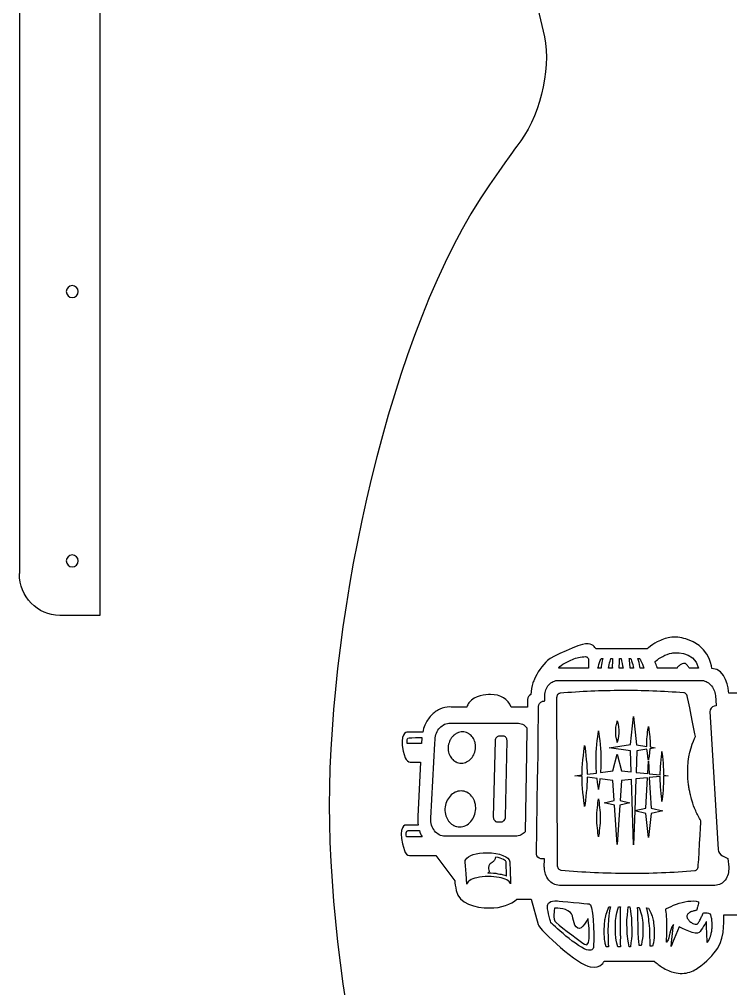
# Model space of a CAD drawing. Header units: millimetres. Extents: x -1172 to -29, y -862 to -38.
# Drawn here: x -305.6 to -135.5, y -496.1 to -264.1 of the extents above; entities that cross this region are included whole.
import ezdxf

# ---------------------------------------------------------------- set-up
doc = ezdxf.new("R2010")
doc.units = ezdxf.units.MM
doc.layers.add('CUTS', color=1, linetype='Continuous', true_color=0xff0000)
doc.layers.add('Text', color=5, linetype='Continuous', lineweight=0, true_color=0x0000ff)

msp = doc.modelspace()

# ---------------------------------------------------------------- linework, layer by layer
at = {"layer": 'CUTS', "color": 1, "lineweight": 25, "true_color": 0xff0000}
msp.add_line((-305.6, -164.83), (-305.6, -396.74), dxfattribs=at)
for points in [[(-208.56, -146.72), (-179.99, -268.24)], [(-286.32, -195.36), (-286.32, -202.96), (-286.32, -406.74)], [(-190.94, -300.46), (-193.18, -303.65)]]:
    msp.add_lwpolyline(points, dxfattribs=at)
for points in [[(-179.99, -268.24), (-178.36, -276.34), (-181.34, -288.11), (-186.6, -294.39)], [(-186.6, -294.39), (-186.6, -294.39), (-186.6, -294.39), (-190.94, -300.46)], [(-193.18, -303.65), (-217.31, -338.73), (-231.47, -406.19), (-231.47, -452.19)], [(-292.96, -327.8), (-293.75, -327.8), (-294.38, -328.44), (-294.38, -329.22)], [(-294.38, -329.22), (-294.38, -330.01), (-293.75, -330.65), (-292.96, -330.65)], [(-291.53, -329.22), (-291.53, -328.44), (-292.17, -327.8), (-292.96, -327.8)], [(-292.96, -330.65), (-292.17, -330.65), (-291.53, -330.01), (-291.53, -329.22)], [(-292.96, -392.27), (-293.75, -392.27), (-294.38, -392.91), (-294.38, -393.7)], [(-294.38, -393.7), (-294.38, -394.48), (-293.75, -395.12), (-292.96, -395.12)], [(-291.53, -393.7), (-291.53, -392.91), (-292.17, -392.27), (-292.96, -392.27)], [(-292.96, -395.12), (-292.17, -395.12), (-291.53, -394.48), (-291.53, -393.7)], [(-295.96, -406.74), (-301.26, -406.74), (-305.6, -402.24), (-305.6, -396.74)], [(-286.32, -406.74), (-286.32, -406.74), (-290.66, -406.74), (-295.96, -406.74)], [(-231.47, -452.19), (-231.47, -498.19), (-217.32, -565.65), (-193.18, -600.73)]]:
    msp.add_open_spline(points, degree=3, dxfattribs=at)
at = {"layer": 'Text', "color": 5, "lineweight": 25, "true_color": 0x0000ff}
for points in [[(-155.39, -414.73), (-167.71, -414.73)], [(-166.44, -417.03), (-166.04, -417.03)], [(-164.11, -417.03), (-163.69, -417.03)], [(-162.02, -417.03), (-161.65, -417.03)], [(-159.72, -417.03), (-159.35, -417.03)], [(-157.68, -417.03), (-157.23, -417.03)], [(-169.5, -419.37), (-176.57, -419.37), (-176.57, -419.37)], [(-166.43, -419.37), (-167.21, -419.37), (-167.21, -419.37)], [(-163.76, -419.37), (-164.67, -419.37), (-164.67, -419.37)], [(-161.2, -419.37), (-162.11, -419.37), (-162.11, -419.37)], [(-158.66, -419.37), (-159.48, -419.37), (-159.48, -419.37)], [(-156.2, -419.38), (-157.08, -419.38), (-157.08, -419.38)], [(-148.27, -419.38), (-152.98, -419.38)], [(-143.12, -419.38), (-145.31, -419.38)], [(-176.62, -422.28), (-176.5, -422.28), (-176.5, -422.28)], [(-176.5, -422.28), (-142.65, -422.28)], [(-184.05, -426.85), (-184.09, -428.67), (-187.97, -428.67)], [(-179.92, -427.22), (-179.92, -425.94)], [(-177.08, -426.46), (-176.96, -466.42)], [(-139.08, -425.94), (-138.9, -428.34)], [(-125.78, -425.36), (-135.89, -425.36)], [(-198.6, -428.67), (-202.34, -428.67), (-202.62, -428.66)], [(-181.88, -463.85), (-181.63, -445.67), (-181.6, -443.87), (-181.54, -439.59), (-181.5, -436.87), (-181.39, -428.53)], [(-180.33, -427.28), (-180.09, -427.23)], [(-138.93, -428.35), (-139.44, -428.47)], [(-166.6, -444.35), (-163.64, -443.98), (-162.59, -439.92), (-161.53, -443.98), (-159.26, -444.21), (-159.43, -439.19), (-164.5, -438.44), (-159.38, -437.67), (-158.67, -430.9), (-157.96, -437.68), (-155.5, -438.1), (-155.5, -438.09), (-155.5, -438.09)], [(-140.41, -429.78), (-140.26, -432.32), (-138.45, -462.8)], [(-202.51, -432.5), (-186.59, -432.5)], [(-184.18, -433.62), (-184.29, -439.83), (-184.63, -458.54)], [(-209.12, -434.68), (-212.89, -434.68)], [(-209.31, -436.05), (-209.38, -437.36), (-212.81, -437.36), (-212.81, -437.36)], [(-189.86, -435.65), (-190.81, -435.65)], [(-162.96, -434.3), (-162.96, -434.11)], [(-162.96, -435), (-162.96, -434.3), (-162.96, -434.3)], [(-162.2, -434.11), (-162.2, -435)], [(-207.18, -455.29), (-206.47, -441.84), (-206.23, -437.4), (-206.18, -436.43)], [(-191.77, -436.7), (-192.23, -455)], [(-189.32, -455), (-188.95, -436.7)], [(-155.5, -438.09), (-155.5, -436.7)], [(-154.74, -438.23), (-153.52, -438.44), (-154.77, -438.65)], [(-154.74, -436.7), (-154.74, -438.09)], [(-167.64, -442.64), (-167.64, -440.22)], [(-166.5, -440.22), (-166.5, -442.64)], [(-155.47, -438.77), (-157.91, -439.18), (-158.08, -444.33), (-155.28, -444.61), (-155.12, -441.6), (-154.96, -444.64), (-152.28, -444.91), (-152.28, -444.32)], [(-212.1, -441.84), (-209.61, -441.84), (-210.31, -454.91)], [(-170.97, -446.47), (-170.97, -445.32), (-172.74, -445.1), (-170.97, -444.88), (-170.97, -443.96)], [(-169.8, -443.96), (-169.8, -444.74), (-167.54, -444.46)], [(-152.28, -446.38), (-152.28, -445.29), (-154.91, -445.55), (-154.51, -452.85), (-151.67, -453.5), (-154.51, -454.15), (-155.12, -459.89), (-155.73, -454.15), (-158.4, -453.54), (-158.67, -461.66), (-159.2, -445.99), (-161.53, -446.22), (-161.86, -451.05), (-159.55, -451.58), (-161.93, -452.12), (-162.59, -461.61), (-163.23, -452.15), (-165.75, -451.58), (-163.31, -451.02), (-163.64, -446.22), (-166.75, -445.84)], [(-151.52, -444.32), (-151.52, -444.99), (-150.42, -445.1), (-151.52, -445.21), (-151.52, -446.38)], [(-145.7, -443.23), (-145.7, -443.24)], [(-167.4, -445.76), (-169.8, -445.46), (-169.8, -446.47)], [(-158.38, -453.46), (-155.72, -452.85), (-155.33, -445.6), (-158.13, -445.88), (-158.38, -453.46)], [(-145.37, -448.36), (-145.37, -448.36)], [(-167.45, -455.99), (-167.45, -454.43)], [(-166.69, -454.43), (-166.69, -455.99)], [(-210.21, -456.91), (-213.1, -456.91)], [(-191.29, -456.13), (-190.3, -456.13)], [(-209.28, -459.74), (-213, -459.74), (-213, -459.74)], [(-187.01, -459.58), (-203.76, -459.58)], [(-212.26, -464.22), (-206.46, -464.22)], [(-206.02, -464.23), (-201.46, -470.25)], [(-198.73, -468.6), (-198.89, -466.64), (-198.96, -465.81)], [(-189.05, -469.12), (-189.15, -465.84)], [(-188.3, -465.69), (-188.3, -465.69), (-188.3, -465.74)], [(-188.3, -465.81), (-188.3, -465.82)], [(-188.3, -465.82), (-188.3, -465.84), (-188.23, -467.88), (-188.15, -470.49), (-188.14, -471.02)], [(-180.26, -465.04), (-180.83, -465)], [(-180.03, -467.02), (-180.02, -465.03)], [(-137.42, -464.3), (-136.11, -464.9)], [(-136.1, -464.9), (-135.93, -467.02)], [(-198.53, -471.05), (-198.73, -468.6), (-198.73, -468.6)], [(-139.21, -471.35), (-176.43, -471.35)], [(-186.63, -474.65), (-183.19, -474.65), (-181.53, -480.73)], [(-143.14, -475.31), (-143.14, -475.33)], [(-164.58, -476.53), (-164.21, -476.53)], [(-162.24, -476.53), (-161.82, -476.53)], [(-159.96, -476.53), (-159.6, -476.53)], [(-157.76, -476.66), (-157.33, -476.68)], [(-155.57, -476.77), (-155.11, -476.79)], [(-160.2, -483.01), (-160.2, -482.79), (-160.27, -479.56)], [(-159.17, -479.53), (-159.1, -482.79), (-159.1, -482.97)], [(-137.1, -478.43), (-127.1, -478.43)], [(-147.8, -481.3), (-149.37, -485.14), (-149.71, -485.98), (-149.6, -484.99), (-149.14, -480.75)], [(-139.96, -480.99), (-139.96, -480.99)], [(-164.77, -483.91), (-164.76, -484.94)], [(-140.65, -484.32), (-140.65, -484.32)], [(-164.67, -486.05), (-165.24, -486.05)], [(-161.84, -486.05), (-162.42, -486.05)], [(-159.41, -486.05), (-159.76, -486.05), (-159.76, -486.05)], [(-156.86, -485.77), (-157.37, -485.74)], [(-154.14, -485.9), (-154.73, -485.87)], [(-165.71, -489.5), (-157, -489.5)], [(-156.73, -489.51), (-154.99, -489.49)], [(-154.82, -489.5), (-153.73, -489.5)]]:
    msp.add_lwpolyline(points, dxfattribs=at)
for points in [[(-150.01, -412.04), (-151.01, -412.19), (-152.03, -412.54), (-153.02, -413.07)], [(-146.2, -412.36), (-147.45, -411.98), (-148.72, -411.84), (-150.01, -412.04)], [(-139.95, -419.48), (-140.11, -418.06), (-140.85, -414), (-146.2, -412.36)], [(-170.2, -413.51), (-171.37, -413.58), (-178.31, -416.62), (-179.25, -417.5)], [(-167.71, -414.73), (-167.87, -414.47), (-168.36, -413.4), (-170.2, -413.51)], [(-155.11, -414.49), (-155.21, -414.57), (-155.31, -414.65), (-155.39, -414.73)], [(-153.02, -413.07), (-153.74, -413.46), (-154.44, -413.93), (-155.11, -414.49)], [(-149.51, -415.76), (-149.51, -415.76), (-144.29, -414.83), (-143.12, -419.38)], [(-179.25, -417.5), (-180.38, -418.56), (-181.94, -420.7), (-182.37, -422)], [(-176.54, -419.3), (-176.19, -418.52), (-174.25, -417.71), (-173.31, -417.29)], [(-173.31, -417.29), (-172.38, -416.87), (-171.32, -416.61), (-170.14, -416.61)], [(-170.14, -416.61), (-170.06, -416.62), (-169.97, -416.64), (-169.89, -416.67)], [(-169.89, -416.67), (-169.82, -416.71), (-169.74, -416.76), (-169.68, -416.82)], [(-169.68, -416.82), (-169.62, -416.88), (-169.57, -416.95), (-169.53, -417.02)], [(-169.53, -417.02), (-169.49, -417.1), (-169.47, -417.18), (-169.47, -417.26)], [(-169.47, -417.26), (-169.46, -417.34), (-169.46, -417.43), (-169.46, -417.51)], [(-169.46, -417.51), (-169.45, -417.6), (-169.45, -417.68), (-169.45, -417.76)], [(-167.21, -419.37), (-167.07, -418.81), (-166.89, -418.15), (-166.64, -417.51)], [(-166.64, -417.51), (-166.57, -417.35), (-166.51, -417.19), (-166.44, -417.03)], [(-166.04, -417.03), (-166.09, -417.22), (-166.14, -417.41), (-166.18, -417.6)], [(-164.3, -417.68), (-164.24, -417.46), (-164.18, -417.24), (-164.11, -417.03)], [(-163.69, -417.03), (-163.71, -417.25), (-163.73, -417.49), (-163.74, -417.72)], [(-162.11, -419.37), (-162.09, -418.67), (-162.06, -417.78), (-162.02, -417.03)], [(-161.65, -417.03), (-161.51, -417.78), (-161.33, -418.67), (-161.2, -419.37)], [(-159.63, -417.66), (-159.66, -417.45), (-159.69, -417.24), (-159.72, -417.03)], [(-159.35, -417.03), (-159.28, -417.22), (-159.22, -417.4), (-159.15, -417.6)], [(-157.51, -417.54), (-157.56, -417.37), (-157.62, -417.2), (-157.68, -417.03)], [(-157.08, -419.38), (-157.18, -418.82), (-157.31, -418.17), (-157.51, -417.54)], [(-157.23, -417.03), (-157.15, -417.16), (-157.08, -417.29), (-157.01, -417.42)], [(-157.01, -417.42), (-156.67, -418.09), (-156.39, -418.8), (-156.2, -419.38)], [(-153.33, -417.62), (-152.91, -417.28), (-152.37, -416.88), (-151.72, -416.54)], [(-151.72, -416.54), (-151.08, -416.18), (-150.33, -415.89), (-149.51, -415.76)], [(-176.57, -419.37), (-176.56, -419.35), (-176.55, -419.33), (-176.54, -419.3)], [(-169.44, -417.97), (-169.45, -418.44), (-169.47, -418.91), (-169.5, -419.37)], [(-169.45, -417.76), (-169.45, -417.83), (-169.44, -417.9), (-169.44, -417.97)], [(-166.18, -417.6), (-166.31, -418.21), (-166.39, -418.84), (-166.43, -419.37)], [(-164.67, -419.37), (-164.58, -418.86), (-164.46, -418.26), (-164.3, -417.68)], [(-163.74, -417.72), (-163.77, -418.29), (-163.77, -418.87), (-163.76, -419.37)], [(-159.48, -419.37), (-159.52, -418.86), (-159.56, -418.26), (-159.63, -417.66)], [(-159.15, -417.6), (-158.96, -418.21), (-158.79, -418.85), (-158.66, -419.37)], [(-153.58, -417.84), (-153.5, -417.78), (-153.42, -417.7), (-153.33, -417.62)], [(-153.04, -419.16), (-153.19, -418.67), (-153.38, -418.22), (-153.58, -417.84)], [(-152.98, -419.38), (-153, -419.3), (-153.02, -419.23), (-153.04, -419.16)], [(-148.16, -419.16), (-148.2, -419.23), (-148.24, -419.3), (-148.27, -419.38)], [(-147.65, -418.67), (-147.85, -418.81), (-148.03, -418.98), (-148.16, -419.16)], [(-147.02, -418.34), (-147.24, -418.42), (-147.46, -418.54), (-147.65, -418.67)], [(-146.44, -418.22), (-146.61, -418.22), (-146.81, -418.26), (-147.02, -418.34)], [(-146.04, -418.45), (-146.19, -418.31), (-146.33, -418.22), (-146.44, -418.22)], [(-145.56, -419.01), (-145.73, -418.79), (-145.9, -418.59), (-146.04, -418.45)], [(-145.32, -419.36), (-145.4, -419.24), (-145.48, -419.12), (-145.56, -419.01)], [(-145.31, -419.38), (-145.31, -419.37), (-145.31, -419.37), (-145.32, -419.36)], [(-135.89, -425.36), (-135.97, -424.43), (-136.5, -419.48), (-139.95, -419.48)], [(-182.37, -422), (-182.51, -422.28), (-182.64, -422.56), (-182.74, -422.86)], [(-182.74, -422.86), (-183.06, -423.76), (-183.22, -424.71), (-183.24, -425.68)], [(-179.92, -425.94), (-179.91, -425.44), (-179.82, -424.96), (-179.66, -424.52)], [(-179.66, -424.52), (-179.49, -424.08), (-179.25, -423.68), (-178.95, -423.35)], [(-178.95, -423.35), (-178.65, -423.02), (-178.29, -422.75), (-177.9, -422.57)], [(-177.9, -422.57), (-177.5, -422.39), (-177.07, -422.28), (-176.62, -422.28)], [(-142.65, -422.28), (-142.2, -422.28), (-141.75, -422.39), (-141.35, -422.57)], [(-141.35, -422.57), (-140.94, -422.75), (-140.57, -423.02), (-140.24, -423.35)], [(-140.24, -423.35), (-139.92, -423.68), (-139.65, -424.08), (-139.45, -424.52)], [(-139.45, -424.52), (-139.25, -424.96), (-139.12, -425.44), (-139.08, -425.94)], [(-192.92, -425.66), (-194, -425.66), (-196.67, -425.85), (-198.05, -427.64)], [(-187.97, -428.67), (-188.71, -426.81), (-190.43, -425.66), (-192.92, -425.66)], [(-183.24, -425.68), (-183.69, -425.87), (-184.04, -426.35), (-184.05, -426.85)], [(-177.01, -426.05), (-177.06, -426.18), (-177.08, -426.32), (-177.08, -426.46)], [(-176.84, -425.71), (-176.91, -425.81), (-176.97, -425.93), (-177.01, -426.05)], [(-176.57, -425.47), (-176.67, -425.53), (-176.76, -425.62), (-176.84, -425.71)], [(-176.25, -425.37), (-176.37, -425.37), (-176.47, -425.41), (-176.57, -425.47)], [(-168.88, -424.9), (-171.34, -425.01), (-173.8, -425.16), (-176.26, -425.37)], [(-161.48, -424.73), (-163.95, -424.73), (-166.42, -424.79), (-168.88, -424.9)], [(-154.07, -424.85), (-156.54, -424.76), (-159.01, -424.72), (-161.48, -424.73)], [(-146.67, -425.27), (-149.13, -425.08), (-151.6, -424.94), (-154.07, -424.85)], [(-146.33, -425.37), (-146.44, -425.32), (-146.55, -425.28), (-146.67, -425.27)], [(-146.06, -425.61), (-146.14, -425.51), (-146.23, -425.43), (-146.33, -425.37)], [(-145.85, -425.95), (-145.9, -425.82), (-145.97, -425.71), (-146.06, -425.61)], [(-143.9, -435.73), (-144.06, -434.94), (-145.8, -426.08), (-145.85, -425.95)], [(-202.62, -428.66), (-203.45, -428.66), (-204.28, -428.85), (-205.06, -429.21)], [(-198.05, -427.64), (-198.29, -427.95), (-198.47, -428.3), (-198.6, -428.67)], [(-181.39, -428.53), (-181.38, -428.03), (-181.03, -427.54), (-180.56, -427.35)], [(-180.56, -427.35), (-180.49, -427.31), (-180.41, -427.29), (-180.33, -427.28)], [(-180.09, -427.23), (-180.03, -427.22), (-179.98, -427.22), (-179.92, -427.22)], [(-139.44, -428.47), (-140.01, -428.61), (-140.45, -429.2), (-140.41, -429.78)], [(-138.9, -428.34), (-138.91, -428.34), (-138.92, -428.34), (-138.93, -428.35)], [(-207.11, -430.71), (-207.73, -431.37), (-208.24, -432.15), (-208.61, -433.02)], [(-205.06, -429.21), (-205.82, -429.56), (-206.51, -430.07), (-207.11, -430.71)], [(-208.61, -433.02), (-208.83, -433.55), (-209, -434.11), (-209.12, -434.68)], [(-205.83, -434.89), (-205.63, -434.42), (-205.35, -434), (-205.02, -433.64)], [(-205.02, -433.64), (-204.69, -433.29), (-204.3, -433), (-203.88, -432.81)], [(-203.88, -432.81), (-203.45, -432.61), (-202.99, -432.5), (-202.51, -432.5)], [(-186.59, -432.5), (-186.11, -432.5), (-185.66, -432.61), (-185.25, -432.81)], [(-185.25, -432.81), (-184.85, -433), (-184.48, -433.28), (-184.18, -433.62)], [(-162.96, -434.11), (-162.96, -433.51), (-162.58, -431.97), (-162.58, -431.97)], [(-162.58, -431.97), (-162.58, -431.97), (-162.2, -433.49), (-162.2, -434.11)], [(-155.5, -436.7), (-155.5, -435.75), (-155.12, -433.34), (-155.12, -433.34)], [(-155.12, -433.34), (-155.12, -433.34), (-154.74, -435.72), (-154.74, -436.7)], [(-212.89, -434.68), (-213.6, -434.68), (-214.88, -436.14), (-213.3, -440.8)], [(-212.81, -437.36), (-212.91, -436.74), (-212.91, -436.01), (-212.38, -436.01)], [(-212.38, -436.01), (-211.66, -436.01), (-209.98, -435.99), (-209.3, -435.99)], [(-209.3, -435.99), (-209.3, -436.01), (-209.31, -436.03), (-209.31, -436.05)], [(-206.18, -436.43), (-206.16, -435.88), (-206.03, -435.37), (-205.83, -434.89)], [(-201.95, -435.7), (-202.11, -435.87), (-202.25, -436.06), (-202.38, -436.25)], [(-201.64, -435.41), (-201.75, -435.5), (-201.85, -435.6), (-201.95, -435.7)], [(-201.63, -435.4), (-201.63, -435.4), (-201.64, -435.4), (-201.64, -435.41)], [(-200.88, -434.91), (-201.15, -435.04), (-201.4, -435.21), (-201.63, -435.4)], [(-199.6, -434.62), (-200.05, -434.62), (-200.49, -434.73), (-200.88, -434.91)], [(-198.35, -434.91), (-198.73, -434.73), (-199.16, -434.62), (-199.6, -434.62)], [(-197.77, -435.29), (-197.95, -435.14), (-198.14, -435.02), (-198.35, -434.91)], [(-197.34, -435.7), (-197.47, -435.55), (-197.62, -435.42), (-197.77, -435.29)], [(-196.71, -436.83), (-196.86, -436.41), (-197.07, -436.02), (-197.34, -435.7)], [(-191.48, -435.96), (-191.56, -436.05), (-191.64, -436.17), (-191.69, -436.3)], [(-191.18, -435.73), (-191.29, -435.79), (-191.39, -435.86), (-191.48, -435.96)], [(-190.81, -435.65), (-190.94, -435.65), (-191.06, -435.68), (-191.18, -435.73)], [(-189.5, -435.73), (-189.61, -435.68), (-189.73, -435.65), (-189.86, -435.65)], [(-189.21, -435.96), (-189.29, -435.86), (-189.39, -435.79), (-189.5, -435.73)], [(-189.02, -436.3), (-189.06, -436.17), (-189.13, -436.05), (-189.21, -435.96)], [(-167.64, -440.22), (-167.64, -438.56), (-167.07, -434.36), (-167.07, -434.36)], [(-167.07, -434.36), (-167.07, -434.36), (-166.5, -438.51), (-166.5, -440.22)], [(-162.58, -437.12), (-162.58, -437.12), (-162.96, -435.62), (-162.96, -435)], [(-162.2, -435), (-162.2, -435.61), (-162.58, -437.12), (-162.58, -437.12)], [(-145.59, -441.74), (-145.27, -438.62), (-143.9, -435.73), (-143.9, -435.73)], [(-203.03, -438.33), (-203.05, -438.84), (-202.99, -439.34), (-202.84, -439.79)], [(-202.71, -436.88), (-202.89, -437.33), (-203, -437.81), (-203.03, -438.33)], [(-202.38, -436.25), (-202.5, -436.45), (-202.61, -436.66), (-202.71, -436.88)], [(-196.78, -439.79), (-196.6, -439.34), (-196.49, -438.84), (-196.47, -438.33)], [(-196.68, -436.88), (-196.69, -436.86), (-196.7, -436.85), (-196.71, -436.83)], [(-196.67, -436.91), (-196.68, -436.9), (-196.68, -436.89), (-196.68, -436.88)], [(-196.64, -437.02), (-196.65, -436.99), (-196.66, -436.95), (-196.67, -436.91)], [(-196.56, -437.32), (-196.59, -437.22), (-196.61, -437.12), (-196.64, -437.02)], [(-196.54, -437.46), (-196.55, -437.41), (-196.56, -437.36), (-196.56, -437.32)], [(-196.5, -437.75), (-196.51, -437.65), (-196.52, -437.55), (-196.54, -437.46)], [(-196.48, -437.89), (-196.48, -437.85), (-196.49, -437.8), (-196.5, -437.75)], [(-196.47, -438.33), (-196.46, -438.18), (-196.47, -438.03), (-196.48, -437.89)], [(-191.69, -436.3), (-191.74, -436.42), (-191.77, -436.56), (-191.77, -436.7)], [(-188.95, -436.7), (-188.95, -436.56), (-188.97, -436.42), (-189.02, -436.3)], [(-170.97, -443.96), (-170.97, -442.24), (-170.38, -437.88), (-170.38, -437.88)], [(-170.38, -437.88), (-170.38, -437.88), (-169.8, -442.19), (-169.8, -443.96)], [(-154.74, -438.09), (-154.74, -438.14), (-154.74, -438.18), (-154.74, -438.23)], [(-202.84, -439.79), (-202.7, -440.22), (-202.49, -440.6), (-202.23, -440.93)], [(-197.53, -440.98), (-197.22, -440.64), (-196.96, -440.24), (-196.78, -439.79)], [(-155.12, -441.42), (-155.12, -441.42), (-155.37, -439.87), (-155.47, -438.77)], [(-154.77, -438.65), (-154.85, -439.75), (-155.12, -441.42), (-155.12, -441.42)], [(-152.28, -444.32), (-152.28, -442.91), (-151.9, -439.34), (-151.9, -439.34)], [(-151.9, -439.34), (-151.9, -439.34), (-151.52, -442.87), (-151.52, -444.32)], [(-213.3, -440.8), (-213.3, -440.81), (-213.29, -440.82), (-213.29, -440.83)], [(-213.29, -440.83), (-213.08, -441.4), (-212.58, -441.84), (-212.1, -441.84)], [(-202.23, -440.93), (-202.21, -440.95), (-202.2, -440.97), (-202.19, -440.98)], [(-202.19, -440.98), (-202.18, -441), (-202.16, -441.01), (-202.15, -441.02)], [(-202.15, -441.02), (-202.02, -441.17), (-201.89, -441.31), (-201.74, -441.43)], [(-201.74, -441.43), (-201.72, -441.44), (-201.69, -441.46), (-201.67, -441.48)], [(-201.67, -441.48), (-201.53, -441.58), (-201.38, -441.68), (-201.22, -441.76)], [(-201.22, -441.76), (-201.21, -441.77), (-201.19, -441.79), (-201.17, -441.8)], [(-201.17, -441.8), (-201.16, -441.8), (-201.15, -441.8), (-201.14, -441.81)], [(-201.14, -441.81), (-200.96, -441.89), (-200.78, -441.96), (-200.58, -442.01)], [(-200.58, -442.01), (-200.56, -442.01), (-200.54, -442.02), (-200.52, -442.02)], [(-200.52, -442.02), (-200.32, -442.06), (-200.11, -442.09), (-199.9, -442.09)], [(-199.9, -442.09), (-199.44, -442.09), (-199.01, -441.99), (-198.61, -441.8)], [(-198.61, -441.8), (-198.2, -441.6), (-197.84, -441.33), (-197.53, -440.98)], [(-167.54, -444.46), (-167.6, -443.76), (-167.64, -443.11), (-167.64, -442.64)], [(-166.5, -442.64), (-166.5, -443.08), (-166.54, -443.69), (-166.6, -444.35)], [(-145.7, -443.03), (-145.7, -443), (-145.7, -442.96), (-145.69, -442.93)], [(-145.7, -443.24), (-145.7, -443.17), (-145.7, -443.1), (-145.7, -443.03)], [(-145.69, -442.94), (-145.68, -442.7), (-145.66, -442.48), (-145.64, -442.24)], [(-145.69, -442.93), (-145.69, -442.93), (-145.69, -442.94), (-145.69, -442.94)], [(-145.64, -442.24), (-145.62, -442.08), (-145.61, -441.91), (-145.59, -441.74)], [(-145.73, -444.49), (-145.74, -444.37), (-145.73, -444.26), (-145.73, -444.15)], [(-145.73, -444.15), (-145.73, -443.84), (-145.72, -443.53), (-145.7, -443.23)], [(-145.69, -445.69), (-145.72, -445.29), (-145.73, -444.89), (-145.73, -444.49)], [(-170.38, -452.46), (-170.38, -452.46), (-170.97, -448.24), (-170.97, -446.47)], [(-169.8, -446.47), (-169.8, -448.19), (-170.38, -452.46), (-170.38, -452.46)], [(-167.07, -448.43), (-167.07, -448.43), (-167.25, -447.17), (-167.4, -445.76)], [(-166.75, -445.84), (-166.9, -447.21), (-167.07, -448.43), (-167.07, -448.43)], [(-151.9, -451.29), (-151.9, -451.29), (-152.28, -447.82), (-152.28, -446.38)], [(-151.52, -446.38), (-151.52, -447.79), (-151.9, -451.29), (-151.9, -451.29)], [(-145.57, -447.03), (-145.62, -446.59), (-145.66, -446.14), (-145.69, -445.69)], [(-145.53, -447.34), (-145.54, -447.23), (-145.56, -447.13), (-145.57, -447.03)], [(-145.45, -447.82), (-145.48, -447.66), (-145.5, -447.5), (-145.53, -447.34)], [(-202.58, -449.99), (-202.93, -450.38), (-203.22, -450.84), (-203.43, -451.35)], [(-201.38, -449.08), (-201.83, -449.3), (-202.24, -449.61), (-202.58, -449.99)], [(-199.95, -448.75), (-200.45, -448.75), (-200.94, -448.87), (-201.38, -449.08)], [(-198.55, -449.08), (-198.97, -448.87), (-199.45, -448.75), (-199.95, -448.75)], [(-197.42, -449.99), (-197.73, -449.61), (-198.12, -449.3), (-198.55, -449.08)], [(-196.99, -450.62), (-197.12, -450.39), (-197.26, -450.18), (-197.42, -449.99)], [(-145.43, -447.94), (-145.44, -447.9), (-145.45, -447.86), (-145.45, -447.82)], [(-145.43, -447.99), (-145.43, -447.97), (-145.43, -447.96), (-145.43, -447.94)], [(-145.39, -448.25), (-145.4, -448.16), (-145.41, -448.08), (-145.43, -447.99)], [(-145.37, -448.36), (-145.38, -448.32), (-145.38, -448.28), (-145.39, -448.25)], [(-145.37, -448.38), (-145.37, -448.38), (-145.37, -448.37), (-145.37, -448.36)], [(-145.25, -448.92), (-145.29, -448.74), (-145.34, -448.56), (-145.37, -448.38)], [(-145.1, -449.67), (-145.16, -449.42), (-145.2, -449.17), (-145.25, -448.92)], [(-145.09, -449.71), (-145.09, -449.7), (-145.1, -449.68), (-145.1, -449.67)], [(-144.74, -451), (-144.87, -450.58), (-144.99, -450.15), (-145.09, -449.71)], [(-203.43, -451.35), (-203.64, -451.86), (-203.77, -452.43), (-203.8, -453.02)], [(-196.98, -450.65), (-196.98, -450.64), (-196.99, -450.63), (-196.99, -450.62)], [(-196.71, -451.27), (-196.79, -451.06), (-196.87, -450.85), (-196.98, -450.65)], [(-196.68, -451.35), (-196.69, -451.32), (-196.7, -451.3), (-196.71, -451.27)], [(-196.57, -451.72), (-196.6, -451.59), (-196.64, -451.47), (-196.68, -451.35)], [(-196.56, -451.74), (-196.57, -451.73), (-196.57, -451.73), (-196.57, -451.72)], [(-196.48, -452.3), (-196.5, -452.1), (-196.52, -451.92), (-196.56, -451.74)], [(-196.46, -452.43), (-196.47, -452.39), (-196.47, -452.34), (-196.48, -452.3)], [(-167.45, -454.43), (-167.45, -453.35), (-167.07, -450.64), (-167.07, -450.64)], [(-167.07, -450.64), (-167.07, -450.64), (-166.69, -453.32), (-166.69, -454.43)], [(-143.81, -453.52), (-144.17, -452.71), (-144.48, -451.87), (-144.74, -451)], [(-203.8, -453.02), (-203.82, -453.61), (-203.75, -454.18), (-203.58, -454.7)], [(-196.79, -454.7), (-196.58, -454.18), (-196.46, -453.61), (-196.44, -453.02)], [(-196.44, -453.02), (-196.43, -452.82), (-196.44, -452.62), (-196.46, -452.43)], [(-142.59, -455.9), (-143.04, -455.13), (-143.45, -454.34), (-143.81, -453.52)], [(-213.1, -456.91), (-213.81, -456.91), (-215.08, -458.37), (-213.51, -463.03)], [(-210.31, -454.91), (-210.35, -455.59), (-210.31, -456.26), (-210.21, -456.91)], [(-206.98, -456.95), (-207.14, -456.44), (-207.21, -455.88), (-207.18, -455.29)], [(-206.27, -458.31), (-206.58, -457.92), (-206.82, -457.46), (-206.98, -456.95)], [(-203.58, -454.7), (-203.44, -455.17), (-203.21, -455.59), (-202.93, -455.95)], [(-202.93, -455.95), (-202.91, -456), (-202.89, -456.04), (-202.86, -456.08)], [(-202.86, -456.08), (-202.79, -456.15), (-202.72, -456.21), (-202.65, -456.29)], [(-202.65, -456.29), (-202.57, -456.37), (-202.49, -456.46), (-202.4, -456.54)], [(-202.4, -456.54), (-202.29, -456.63), (-202.17, -456.71), (-202.04, -456.8)], [(-202.04, -456.8), (-201.95, -456.86), (-201.86, -456.94), (-201.75, -456.99)], [(-201.75, -456.99), (-201.74, -457), (-201.73, -457), (-201.72, -457.01)], [(-198.84, -457.01), (-198.39, -456.79), (-197.98, -456.47), (-197.63, -456.08)], [(-197.63, -456.08), (-197.28, -455.68), (-196.99, -455.21), (-196.79, -454.7)], [(-192.23, -455), (-192.24, -455.15), (-192.21, -455.3), (-192.17, -455.44)], [(-192.17, -455.44), (-192.12, -455.56), (-192.06, -455.68), (-191.98, -455.78)], [(-191.98, -455.78), (-191.97, -455.78), (-191.97, -455.79), (-191.97, -455.8)], [(-191.97, -455.8), (-191.97, -455.8), (-191.96, -455.8), (-191.96, -455.8)], [(-191.96, -455.8), (-191.88, -455.9), (-191.78, -455.98), (-191.67, -456.03)], [(-191.67, -456.03), (-191.67, -456.03), (-191.67, -456.04), (-191.67, -456.04)], [(-191.67, -456.04), (-191.66, -456.04), (-191.65, -456.04), (-191.64, -456.05)], [(-191.64, -456.05), (-191.53, -456.1), (-191.42, -456.13), (-191.29, -456.13)], [(-190.3, -456.13), (-190.16, -456.13), (-190.04, -456.1), (-189.92, -456.04)], [(-189.92, -456.04), (-189.81, -455.98), (-189.7, -455.9), (-189.61, -455.8)], [(-189.61, -455.8), (-189.52, -455.69), (-189.45, -455.57), (-189.4, -455.44)], [(-189.4, -455.44), (-189.35, -455.3), (-189.32, -455.15), (-189.32, -455)], [(-167.07, -459.73), (-167.07, -459.73), (-167.45, -457.09), (-167.45, -455.99)], [(-166.69, -455.99), (-166.69, -457.06), (-167.07, -459.73), (-167.07, -459.73)], [(-143.24, -467.02), (-143.16, -466.76), (-142.59, -455.92), (-142.59, -455.9)], [(-213, -459.74), (-213.12, -459.09), (-213.17, -458.23), (-212.59, -458.23)], [(-212.59, -458.23), (-211.99, -458.23), (-210.71, -458.22), (-209.92, -458.22)], [(-209.92, -458.22), (-209.75, -458.76), (-209.54, -459.26), (-209.28, -459.74)], [(-205.16, -459.24), (-205.58, -459.02), (-205.96, -458.7), (-206.27, -458.31)], [(-203.76, -459.58), (-204.26, -459.58), (-204.73, -459.45), (-205.16, -459.24)], [(-201.72, -457.01), (-201.7, -457.02), (-201.68, -457.02), (-201.67, -457.03)], [(-201.67, -457.03), (-201.47, -457.13), (-201.27, -457.2), (-201.06, -457.26)], [(-201.06, -457.26), (-201.03, -457.26), (-201.01, -457.27), (-200.99, -457.27)], [(-200.99, -457.27), (-200.77, -457.32), (-200.53, -457.36), (-200.29, -457.36)], [(-200.29, -457.36), (-199.78, -457.36), (-199.29, -457.23), (-198.84, -457.01)], [(-185.59, -459.24), (-186.02, -459.45), (-186.51, -459.58), (-187.01, -459.58)], [(-184.63, -458.54), (-184.92, -458.83), (-185.24, -459.06), (-185.59, -459.24)], [(-213.51, -463.03), (-213.35, -463.68), (-212.79, -464.22), (-212.26, -464.22)], [(-198.82, -465.14), (-198.27, -464.23), (-196.26, -463.54), (-193.73, -463.55)], [(-193.73, -463.55), (-190.75, -463.55), (-188.39, -464.52), (-188.3, -465.69)], [(-180.83, -465), (-181.41, -464.95), (-181.89, -464.43), (-181.88, -463.85)], [(-138.45, -462.8), (-138.42, -463.39), (-137.95, -464.06), (-137.42, -464.3)], [(-206.46, -464.22), (-206.33, -464.22), (-206.02, -464.23), (-206.02, -464.23)], [(-198.97, -465.63), (-198.97, -465.46), (-198.92, -465.3), (-198.82, -465.14)], [(-198.97, -465.72), (-198.97, -465.69), (-198.97, -465.66), (-198.97, -465.63)], [(-198.96, -465.81), (-198.97, -465.78), (-198.97, -465.75), (-198.97, -465.72)], [(-192.32, -465.74), (-192.55, -466), (-192.91, -466.12), (-193.14, -466.39)], [(-192.09, -465.48), (-192.16, -465.57), (-192.23, -465.66), (-192.32, -465.74)], [(-191.75, -464.81), (-191.83, -465.04), (-191.94, -465.26), (-192.09, -465.48)], [(-191.68, -464.58), (-191.7, -464.66), (-191.72, -464.73), (-191.75, -464.81)], [(-189.15, -465.74), (-189.18, -465.46), (-190.07, -464.87), (-191.68, -464.58)], [(-189.15, -465.84), (-189.15, -465.81), (-189.15, -465.78), (-189.15, -465.74)], [(-188.3, -465.74), (-188.3, -465.76), (-188.29, -465.79), (-188.3, -465.81)], [(-188.3, -465.82), (-188.3, -465.82), (-188.3, -465.82), (-188.3, -465.82)], [(-180.02, -465.03), (-180.1, -465.04), (-180.18, -465.05), (-180.26, -465.04)], [(-136.11, -464.9), (-136.11, -464.9), (-136.1, -464.9), (-136.1, -464.9)], [(-193.27, -467.75), (-193.24, -467.8), (-193.15, -468.22), (-193.52, -468.42)], [(-193.52, -468.42), (-193.28, -468.38), (-193.04, -468.37), (-192.79, -468.37)], [(-193.14, -466.39), (-193.48, -466.8), (-193.48, -467.31), (-193.27, -467.75)], [(-192.79, -468.37), (-192, -468.38), (-191.21, -468.54), (-190.71, -468.64)], [(-180.02, -467.21), (-180.02, -467.15), (-180.03, -467.08), (-180.03, -467.02)], [(-179.75, -468.7), (-179.91, -468.24), (-180, -467.74), (-180.02, -467.21)], [(-176.96, -466.42), (-176.96, -466.59), (-176.94, -466.74), (-176.89, -466.89)], [(-176.89, -466.89), (-176.85, -467.04), (-176.78, -467.17), (-176.7, -467.29)], [(-176.7, -467.29), (-176.62, -467.4), (-176.52, -467.5), (-176.41, -467.57)], [(-176.41, -467.57), (-176.3, -467.64), (-176.19, -467.68), (-176.06, -467.69)], [(-176.06, -467.69), (-173.4, -467.93), (-170.73, -468.12), (-168.06, -468.24)], [(-168.06, -468.24), (-165.38, -468.37), (-162.7, -468.44), (-160.02, -468.45)], [(-160.02, -468.45), (-157.35, -468.46), (-154.66, -468.41), (-152, -468.3)], [(-152, -468.3), (-149.33, -468.2), (-146.67, -468.04), (-144.02, -467.82)], [(-144.02, -467.82), (-143.9, -467.8), (-143.79, -467.76), (-143.68, -467.69)], [(-143.68, -467.69), (-143.58, -467.62), (-143.49, -467.53), (-143.41, -467.41)], [(-143.41, -467.41), (-143.33, -467.3), (-143.28, -467.16), (-143.24, -467.02)], [(-135.93, -467.02), (-135.89, -467.61), (-135.95, -468.18), (-136.09, -468.7)], [(-201.46, -470.25), (-201.39, -470.91), (-201.27, -471.68), (-201.1, -472.59)], [(-196.16, -469.53), (-197.59, -469.85), (-198.52, -470.41), (-198.53, -471.05)], [(-193.42, -469.24), (-194.44, -469.25), (-195.38, -469.35), (-196.16, -469.53)], [(-190.87, -469.47), (-191.62, -469.32), (-192.49, -469.24), (-193.42, -469.24)], [(-188.16, -470.91), (-188.34, -470.29), (-189.38, -469.76), (-190.87, -469.47)], [(-190.71, -468.64), (-190.27, -468.72), (-189.87, -468.83), (-189.5, -468.95)], [(-189.5, -468.95), (-189.34, -469), (-189.19, -469.06), (-189.05, -469.12)], [(-188.14, -471.02), (-188.15, -470.98), (-188.15, -470.94), (-188.16, -470.91)], [(-178.98, -470.07), (-179.31, -469.68), (-179.57, -469.21), (-179.75, -468.7)], [(-177.84, -471.01), (-178.27, -470.79), (-178.66, -470.47), (-178.98, -470.07)], [(-136.76, -470.07), (-137.05, -470.47), (-137.41, -470.79), (-137.83, -471.01)], [(-136.09, -468.7), (-136.23, -469.21), (-136.46, -469.68), (-136.76, -470.07)], [(-201.1, -472.59), (-200.52, -475.69), (-196.48, -476.78), (-193.2, -476.77)], [(-176.43, -471.35), (-176.93, -471.35), (-177.41, -471.23), (-177.84, -471.01)], [(-137.83, -471.01), (-138.25, -471.23), (-138.71, -471.35), (-139.21, -471.35)], [(-193.2, -476.77), (-190.24, -476.75), (-187.92, -475.96), (-186.63, -474.65)], [(-179.27, -476.49), (-179.27, -475.68), (-178.74, -474.91), (-176.88, -475.09)], [(-176.88, -475.09), (-176.54, -475.12), (-169.43, -475.77), (-169.43, -475.77)], [(-148.45, -475.88), (-147.57, -475.56), (-146.62, -475.29), (-145.7, -475.16)], [(-145.7, -475.16), (-144.78, -475.04), (-143.9, -475.05), (-143.14, -475.31)], [(-143.14, -475.33), (-143.14, -475.44), (-143.15, -475.57), (-143.18, -475.73)], [(-178.46, -480.33), (-178.46, -480.33), (-179.27, -477.63), (-179.27, -476.49)], [(-177.59, -476.83), (-177.59, -476.83), (-178.08, -479.57), (-177.22, -480.28)], [(-173.8, -477.84), (-175.24, -476.55), (-177.59, -476.83), (-177.59, -476.83)], [(-172, -481.63), (-173.29, -480.91), (-172.91, -478.65), (-173.8, -477.84)], [(-169.43, -475.77), (-169.36, -475.78), (-169.28, -475.81), (-169.21, -475.86)], [(-169.21, -475.86), (-169.14, -475.9), (-169.08, -475.97), (-169.02, -476.04)], [(-169.02, -476.04), (-168.06, -477.14), (-168.17, -485.53), (-168.28, -486.22)], [(-165.54, -479.72), (-165.51, -479.45), (-165.27, -478.14), (-164.77, -476.94)], [(-164.77, -476.94), (-164.71, -476.8), (-164.65, -476.66), (-164.58, -476.53)], [(-164.35, -477.03), (-164.62, -478.22), (-164.64, -479.52), (-164.67, -479.78)], [(-164.21, -476.53), (-164.26, -476.69), (-164.31, -476.86), (-164.34, -477.03)], [(-162.99, -479.69), (-162.97, -479.43), (-162.78, -478.22), (-162.44, -477.09)], [(-162.44, -477.09), (-162.38, -476.9), (-162.31, -476.71), (-162.25, -476.53)], [(-161.88, -477.13), (-161.94, -478.26), (-161.85, -479.45), (-161.86, -479.71)], [(-161.82, -476.53), (-161.85, -476.72), (-161.87, -476.92), (-161.88, -477.13)], [(-160.27, -479.56), (-160.27, -479.28), (-160.09, -477.7), (-159.96, -476.53)], [(-159.6, -476.53), (-159.41, -477.68), (-159.17, -479.25), (-159.17, -479.53)], [(-157.7, -477.19), (-157.71, -477.01), (-157.73, -476.83), (-157.76, -476.66)], [(-157.66, -479.59), (-157.68, -479.36), (-157.62, -478.24), (-157.7, -477.19)], [(-157.33, -476.68), (-157.27, -476.83), (-157.2, -476.99), (-157.15, -477.16)], [(-157.15, -477.16), (-156.79, -478.22), (-156.57, -479.34), (-156.55, -479.58)], [(-155.44, -477.19), (-155.48, -477.05), (-155.52, -476.9), (-155.58, -476.77)], [(-155.03, -479.76), (-155.07, -479.51), (-155.12, -478.31), (-155.44, -477.19)], [(-155.11, -476.79), (-155.04, -476.9), (-154.98, -477.01), (-154.92, -477.12)], [(-154.92, -477.12), (-154.33, -478.24), (-154.01, -479.45), (-153.97, -479.71)], [(-150.99, -476.99), (-150.93, -476.96), (-150.86, -476.93), (-150.8, -476.89)], [(-150.7, -481.58), (-150.7, -479.39), (-150.82, -477.93), (-150.99, -476.99)], [(-150.8, -476.89), (-150.15, -476.58), (-149.34, -476.2), (-148.45, -475.88)], [(-145, -477.7), (-145.16, -477.77), (-145.29, -477.85), (-145.41, -477.93)], [(-144.64, -477.57), (-144.77, -477.6), (-144.9, -477.65), (-145, -477.7)], [(-144.25, -477.46), (-144.38, -477.49), (-144.51, -477.52), (-144.64, -477.57)], [(-143.89, -477.38), (-143.99, -477.4), (-144.12, -477.42), (-144.25, -477.46)], [(-143.62, -477.33), (-143.69, -477.34), (-143.78, -477.35), (-143.89, -477.38)], [(-143.46, -476.86), (-143.52, -477.04), (-143.58, -477.2), (-143.62, -477.33)], [(-143.44, -476.77), (-143.45, -476.79), (-143.45, -476.81), (-143.46, -476.83)], [(-143.46, -476.83), (-143.46, -476.84), (-143.46, -476.85), (-143.46, -476.86)], [(-143.3, -476.29), (-143.34, -476.46), (-143.39, -476.62), (-143.44, -476.77)], [(-143.18, -475.73), (-143.21, -475.9), (-143.25, -476.1), (-143.3, -476.29)], [(-169.56, -479.26), (-169.56, -479.26), (-170.99, -482.2), (-172, -481.63)], [(-170.43, -485.46), (-168.55, -486.77), (-169.56, -479.26), (-169.56, -479.26)], [(-165.68, -481.83), (-165.66, -480.85), (-165.56, -479.86), (-165.54, -479.72)], [(-164.67, -479.78), (-164.69, -479.92), (-164.79, -480.88), (-164.8, -481.84)], [(-163.02, -481.62), (-163.03, -480.72), (-162.99, -479.81), (-162.99, -479.69)], [(-161.86, -479.71), (-161.87, -479.83), (-161.91, -480.72), (-161.9, -481.62)], [(-157.56, -481.38), (-157.58, -480.54), (-157.65, -479.71), (-157.66, -479.59)], [(-156.55, -479.58), (-156.54, -479.7), (-156.47, -480.54), (-156.45, -481.39)], [(-154.82, -481.67), (-154.87, -480.77), (-155.01, -479.88), (-155.03, -479.76)], [(-153.97, -479.71), (-153.95, -479.83), (-153.81, -480.75), (-153.76, -481.66)], [(-145.87, -478.51), (-145.9, -478.61), (-145.91, -478.73), (-145.9, -478.85)], [(-145.9, -478.85), (-145.89, -479.09), (-145.79, -479.34), (-145.63, -479.55)], [(-145.7, -478.2), (-145.78, -478.3), (-145.83, -478.4), (-145.87, -478.51)], [(-145.41, -477.93), (-145.53, -478.01), (-145.62, -478.1), (-145.7, -478.2)], [(-145.63, -479.55), (-145.47, -479.77), (-145.26, -479.97), (-145.02, -480.14)], [(-145.02, -480.14), (-144.79, -480.3), (-144.53, -480.44), (-144.29, -480.54)], [(-143.26, -480.41), (-143.11, -480.24), (-142.97, -480), (-142.82, -479.72)], [(-141.26, -480.03), (-141.26, -480.03), (-142.45, -482.12), (-142.96, -482.65)], [(-142.82, -479.72), (-142.73, -479.55), (-142.64, -479.37), (-142.56, -479.18)], [(-142.56, -479.18), (-142.5, -479.07), (-142.45, -478.96), (-142.4, -478.84)], [(-142.4, -478.84), (-142.27, -478.54), (-142.15, -478.24), (-142.05, -477.98)], [(-142.05, -477.98), (-141.93, -477.95), (-141.77, -477.93), (-141.59, -477.92)], [(-141.59, -477.92), (-141.42, -477.91), (-141.23, -477.91), (-141.05, -477.93)], [(-141.05, -485.03), (-141.1, -485.09), (-141.26, -480.03), (-141.26, -480.03)], [(-141.05, -477.93), (-140.87, -477.95), (-140.71, -477.99), (-140.57, -478.06)], [(-140.57, -478.06), (-140.44, -478.14), (-140.33, -478.24), (-140.29, -478.39)], [(-140.29, -478.39), (-140.27, -478.46), (-140.24, -478.56), (-140.21, -478.67)], [(-140.2, -478.67), (-140.18, -478.79), (-140.15, -478.92), (-140.12, -479.07)], [(-140.12, -479.07), (-140.09, -479.23), (-140.06, -479.4), (-140.04, -479.59)], [(-140.04, -479.59), (-140.03, -479.68), (-140.02, -479.79), (-140.01, -479.89)], [(-140.01, -479.89), (-140, -480), (-139.99, -480.09), (-139.98, -480.2)], [(-139.98, -480.2), (-139.98, -480.21), (-139.98, -480.23), (-139.98, -480.24)], [(-139.98, -480.24), (-139.98, -480.23), (-139.98, -480.22), (-139.98, -480.21)], [(-139.98, -480.21), (-139.98, -480.22), (-139.98, -480.24), (-139.98, -480.26)], [(-138.61, -486.44), (-136.68, -483.63), (-137.1, -478.43), (-137.1, -478.43)], [(-181.53, -480.73), (-181.08, -482.16), (-171.78, -490.53), (-169.04, -490.88)], [(-169.46, -486.87), (-171.82, -486.58), (-178.46, -480.33), (-178.46, -480.33)], [(-177.22, -480.28), (-175.68, -481.55), (-170.95, -485.09), (-170.43, -485.46)], [(-165.68, -482.79), (-165.69, -482.49), (-165.69, -482.16), (-165.68, -481.83)], [(-164.8, -481.84), (-164.81, -482.17), (-164.81, -482.49), (-164.8, -482.79)], [(-162.99, -482.79), (-163.01, -482.45), (-163.02, -482.04), (-163.02, -481.62)], [(-161.9, -481.62), (-161.9, -482.04), (-161.88, -482.45), (-161.87, -482.79)], [(-157.55, -482.63), (-157.55, -482.29), (-157.55, -481.84), (-157.56, -481.38)], [(-156.45, -481.39), (-156.44, -481.87), (-156.44, -482.35), (-156.44, -482.69)], [(-154.78, -482.77), (-154.79, -482.44), (-154.79, -482.06), (-154.82, -481.67)], [(-153.76, -481.66), (-153.73, -482.07), (-153.72, -482.48), (-153.72, -482.82)], [(-150.77, -484.09), (-150.73, -483.46), (-150.7, -482.64), (-150.7, -481.58)], [(-149.14, -480.75), (-149.62, -481.04), (-150.05, -483.29), (-150.43, -484.38)], [(-142.96, -482.65), (-143.7, -483.42), (-147.35, -481.48), (-147.8, -481.3)], [(-144.29, -480.54), (-144.06, -480.63), (-143.83, -480.68), (-143.66, -480.68)], [(-143.66, -480.68), (-143.53, -480.68), (-143.4, -480.58), (-143.26, -480.41)], [(-140.01, -481.96), (-140.05, -482.26), (-140.09, -482.56), (-140.16, -482.88)], [(-140, -481.88), (-140.01, -481.89), (-140, -481.9), (-140.01, -481.91)], [(-140.01, -481.91), (-140.01, -481.92), (-140.01, -481.94), (-140.01, -481.96)], [(-139.98, -481.41), (-139.98, -481.57), (-139.98, -481.72), (-140, -481.88)], [(-139.98, -480.26), (-139.97, -480.4), (-139.97, -480.56), (-139.97, -480.71)], [(-139.96, -480.99), (-139.96, -481.13), (-139.97, -481.27), (-139.98, -481.41)], [(-139.97, -480.71), (-139.97, -480.8), (-139.96, -480.89), (-139.96, -480.99)], [(-165.65, -483.93), (-165.66, -483.84), (-165.68, -483.37), (-165.68, -482.79)], [(-165.5, -484.99), (-165.6, -484.47), (-165.64, -484.07), (-165.65, -483.93)], [(-164.8, -482.79), (-164.8, -483.36), (-164.78, -483.82), (-164.77, -483.91)], [(-162.96, -483.56), (-162.97, -483.49), (-162.98, -483.19), (-162.99, -482.79)], [(-162.42, -486.05), (-162.78, -484.94), (-162.94, -483.8), (-162.96, -483.56)], [(-161.84, -483.54), (-161.82, -483.78), (-161.92, -484.94), (-161.84, -486.05)], [(-161.87, -482.79), (-161.86, -483.18), (-161.84, -483.47), (-161.84, -483.54)], [(-159.76, -486.05), (-159.95, -484.88), (-160.19, -483.29), (-160.2, -483.01)], [(-159.1, -482.97), (-159.09, -483.26), (-159.27, -484.87), (-159.41, -486.05)], [(-157.38, -485.58), (-157.44, -484.52), (-157.56, -483.4), (-157.55, -483.17)], [(-157.55, -483.17), (-157.55, -483.12), (-157.55, -482.91), (-157.55, -482.63)], [(-156.44, -483.19), (-156.45, -483.43), (-156.6, -484.55), (-156.82, -485.61)], [(-156.44, -482.69), (-156.44, -482.95), (-156.44, -483.14), (-156.44, -483.19)], [(-154.73, -485.87), (-154.67, -484.84), (-154.8, -483.81), (-154.78, -483.58)], [(-154.78, -483.58), (-154.78, -483.51), (-154.77, -483.19), (-154.78, -482.77)], [(-153.72, -483.6), (-153.74, -483.84), (-153.84, -484.86), (-154.14, -485.9)], [(-153.72, -482.82), (-153.71, -483.23), (-153.72, -483.53), (-153.72, -483.6)], [(-150.84, -484.93), (-150.81, -484.7), (-150.79, -484.42), (-150.77, -484.09)], [(-150.43, -484.38), (-150.57, -484.8), (-150.7, -485.05), (-150.83, -484.94)], [(-140.89, -484.78), (-140.92, -484.83), (-140.96, -484.88), (-140.99, -484.92)], [(-140.77, -484.56), (-140.81, -484.63), (-140.85, -484.7), (-140.89, -484.78)], [(-140.65, -484.32), (-140.69, -484.41), (-140.74, -484.49), (-140.78, -484.58)], [(-140.78, -484.58), (-140.78, -484.57), (-140.77, -484.56), (-140.77, -484.56)], [(-140.64, -484.31), (-140.64, -484.31), (-140.65, -484.32), (-140.65, -484.32)], [(-140.59, -484.19), (-140.61, -484.23), (-140.62, -484.27), (-140.64, -484.31)], [(-140.58, -484.16), (-140.58, -484.17), (-140.59, -484.18), (-140.59, -484.19)], [(-140.55, -484.1), (-140.56, -484.13), (-140.57, -484.15), (-140.58, -484.16)], [(-140.44, -483.85), (-140.48, -483.93), (-140.52, -484.02), (-140.55, -484.1)], [(-140.43, -483.8), (-140.43, -483.82), (-140.44, -483.83), (-140.44, -483.85)], [(-140.36, -483.59), (-140.38, -483.66), (-140.41, -483.73), (-140.43, -483.8)], [(-140.28, -483.36), (-140.31, -483.44), (-140.33, -483.52), (-140.36, -483.59)], [(-140.22, -483.12), (-140.24, -483.2), (-140.26, -483.28), (-140.28, -483.36)], [(-140.21, -483.1), (-140.21, -483.1), (-140.22, -483.11), (-140.22, -483.12)], [(-140.16, -482.88), (-140.17, -482.95), (-140.19, -483.02), (-140.21, -483.1)], [(-168.91, -486.86), (-169.01, -486.88), (-169.46, -486.87), (-169.46, -486.87)], [(-168.28, -486.22), (-168.35, -486.57), (-168.6, -486.8), (-168.91, -486.86)], [(-165.24, -486.05), (-165.36, -485.67), (-165.44, -485.3), (-165.5, -484.99)], [(-164.76, -484.94), (-164.75, -485.27), (-164.73, -485.66), (-164.67, -486.05)], [(-157.37, -485.74), (-157.37, -485.69), (-157.38, -485.64), (-157.38, -485.58)], [(-156.82, -485.61), (-156.83, -485.66), (-156.84, -485.72), (-156.86, -485.77)], [(-150.83, -484.94), (-150.83, -484.94), (-150.84, -484.93), (-150.84, -484.93)], [(-143.37, -491.17), (-141.09, -489.66), (-139.66, -487.98), (-138.61, -486.44)], [(-140.99, -484.92), (-141.01, -484.96), (-141.03, -484.99), (-141.05, -485.03)], [(-169.04, -490.88), (-166.3, -491.24), (-165.71, -489.5), (-165.71, -489.5)], [(-157, -489.5), (-156.91, -489.51), (-156.82, -489.51), (-156.73, -489.51)], [(-154.99, -489.49), (-154.93, -489.5), (-154.88, -489.5), (-154.82, -489.5)], [(-153.73, -489.5), (-153.68, -489.55), (-153.62, -489.61), (-153.56, -489.66)], [(-153.56, -489.66), (-152.89, -490.25), (-152.19, -490.77), (-151.48, -491.18)], [(-151.48, -491.18), (-150.48, -491.77), (-149.48, -492.15), (-148.49, -492.32)], [(-144.8, -491.94), (-144.29, -491.73), (-143.82, -491.47), (-143.37, -491.17)], [(-148.49, -492.32), (-147.2, -492.55), (-145.96, -492.42), (-144.8, -491.94)]]:
    msp.add_open_spline(points, degree=3, dxfattribs=at)

doc.saveas('drawing.dxf')
